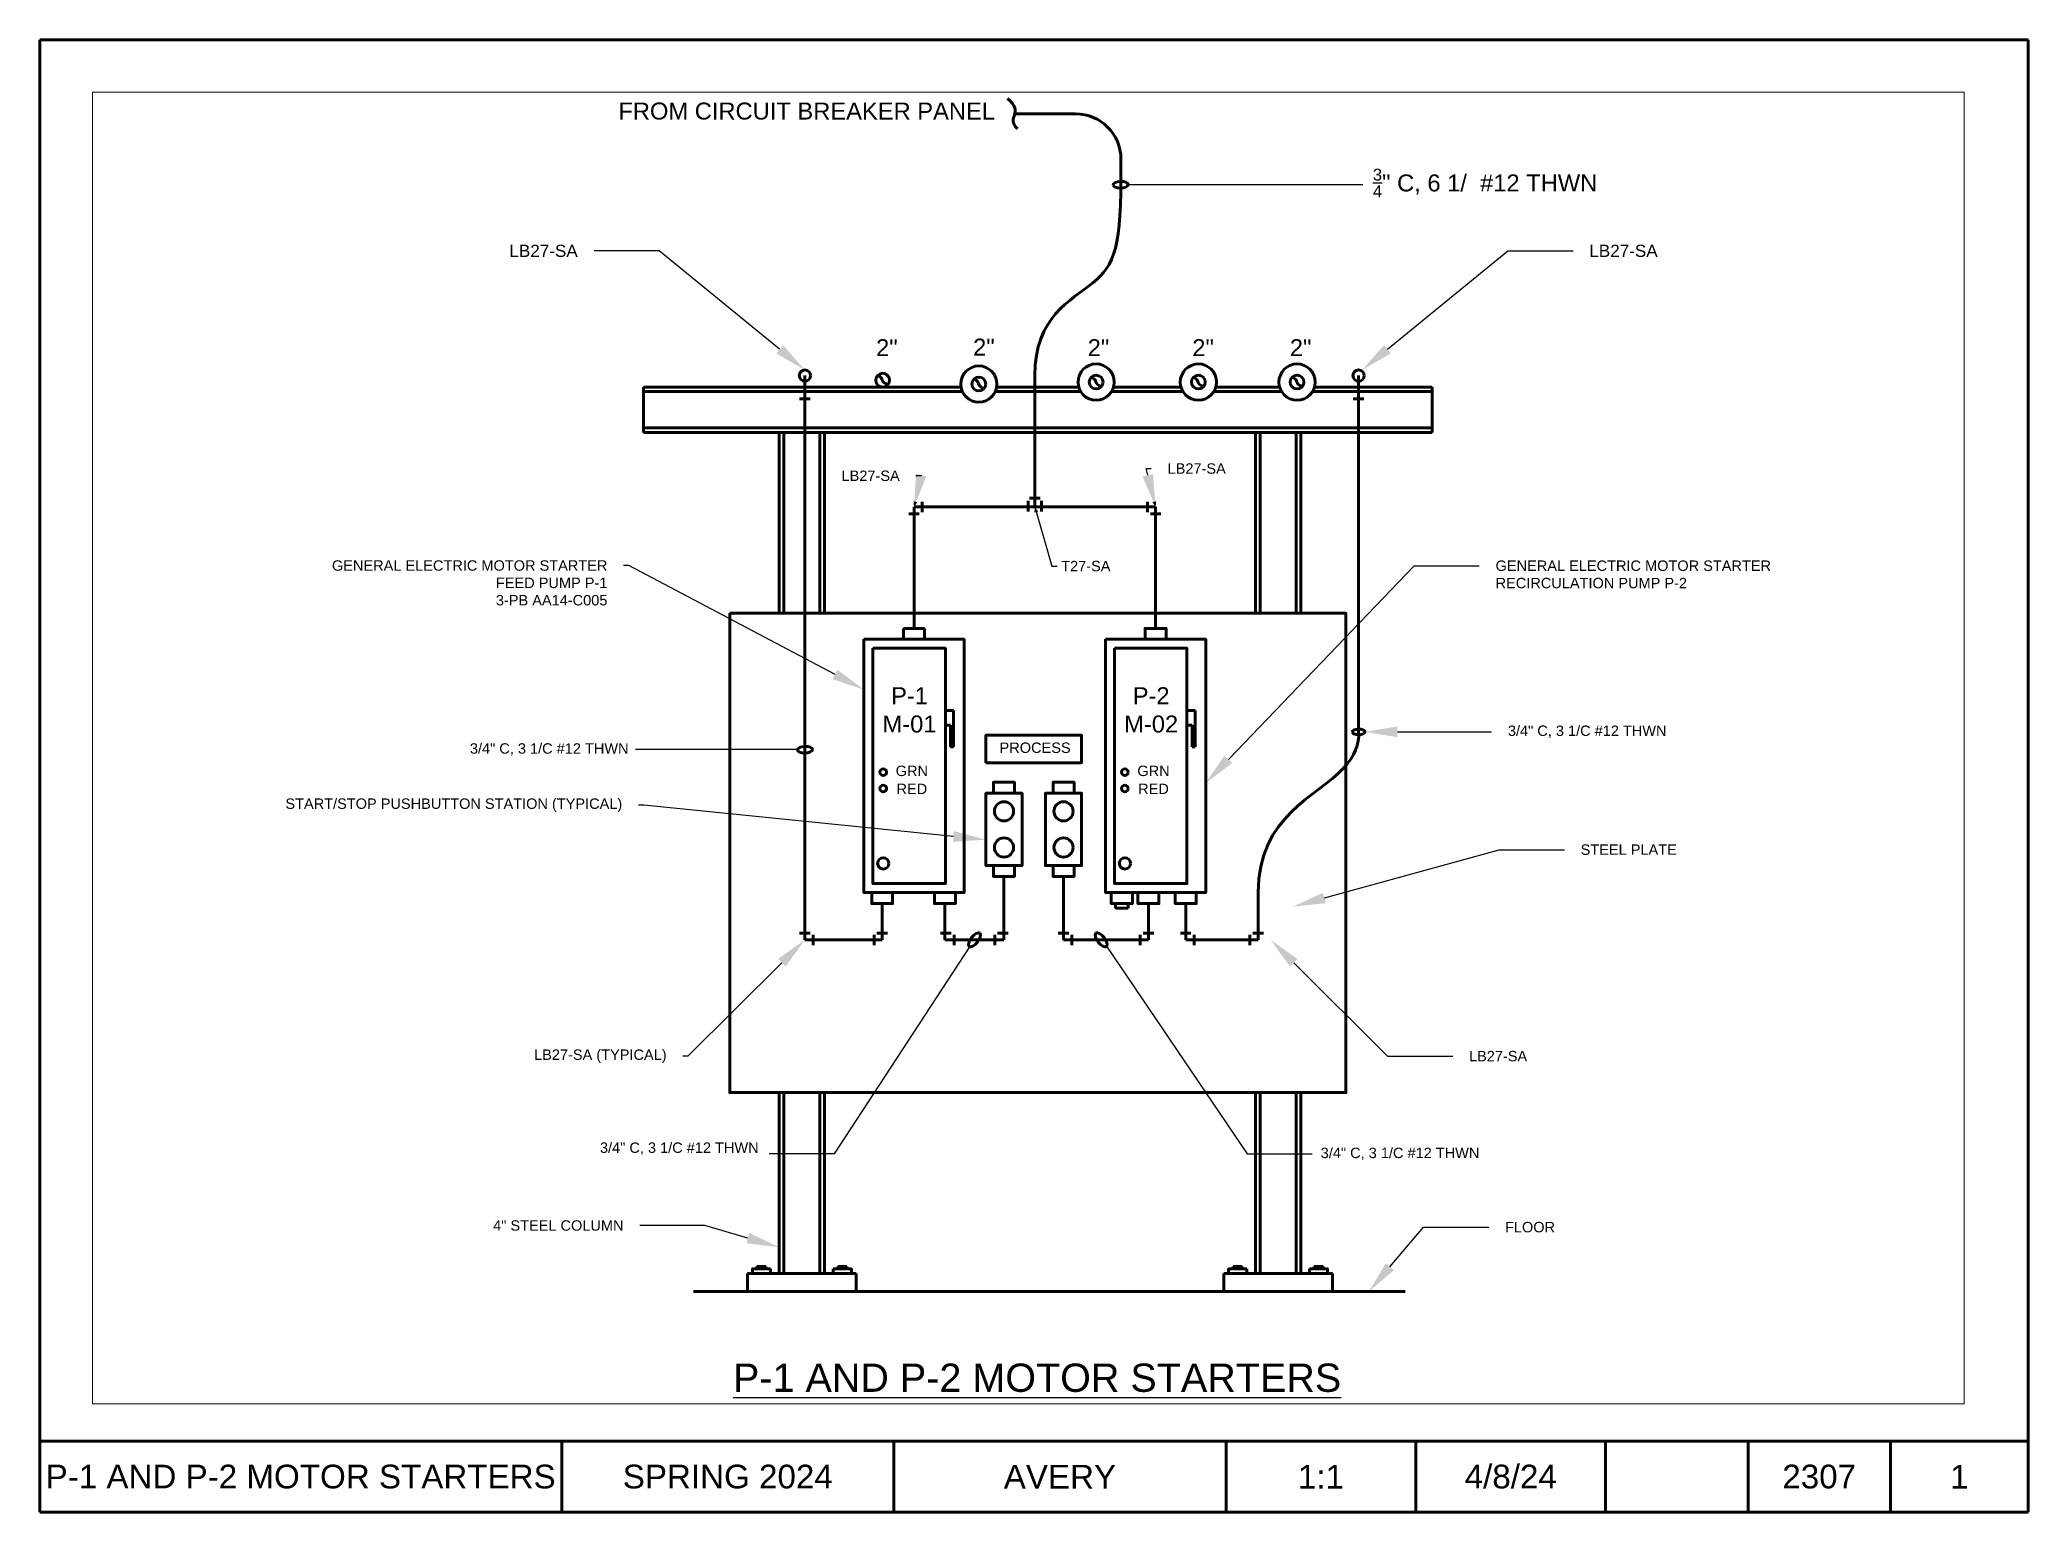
# Paper-space layout '1' of a CAD drawing. Header units: inches. Extents: x 0 to 10.5, y 0.1 to 7.8.
# The model-space entities are those that its viewports show. They can reach past a viewport. Long polylines and large blocks are cut down to what shows.
import ezdxf
from ezdxf import colors
from ezdxf.entities.mleader import LeaderData, LeaderLine
from ezdxf.math import Vec2, Vec3

# ---------------------------------------------------------------- set-up
doc = ezdxf.new("R2010")
doc.units = ezdxf.units.IN
doc.header["$MEASUREMENT"] = 0
for name, color, linetype, lineweight in [('Border', 5, 'Continuous', 80), ('Object', 1, 'Continuous', 60), ('Text', 7, 'Continuous', 30)]:
    doc.layers.add(name, color=color, linetype=linetype, lineweight=lineweight)
doc.layers.add('VP', color=8, linetype='Continuous', plot=False)
doc.styles.get("Standard").update_dxf_attribs({"font": 'arial.ttf'})

msp = doc.modelspace()

# ---------------------------------------------------------------- hatches: boundary and pattern name
at = {"layer": 'Object'}
h = msp.add_hatch(color=7, dxfattribs=at)
h.dxf.hatch_style = 1
h.paths.add_polyline_path([(152.904, 154.49), (152.904, 154.477), (152.954, 154.477), (152.954, 154.49)])
h = msp.add_hatch(color=7, dxfattribs=at)
h.dxf.hatch_style = 1
h.paths.add_polyline_path([(153.351, 154.49), (153.351, 154.477), (153.401, 154.477), (153.401, 154.49)])
h = msp.add_hatch(color=7, dxfattribs=at)
h.dxf.hatch_style = 1
h.paths.add_polyline_path([(155.535, 154.49), (155.535, 154.477), (155.585, 154.477), (155.585, 154.49)])
h = msp.add_hatch(color=7, dxfattribs=at)
h.dxf.hatch_style = 1
h.paths.add_polyline_path([(155.982, 154.49), (155.982, 154.477), (156.032, 154.477), (156.032, 154.49)])

# ---------------------------------------------------------------- linework, layer by layer
for p, q in [((154.665, 160.86), (154.328, 160.86)), ((154.915, 160.578), (154.915, 160.61)), ((153.169, 156.296), (153.169, 159.414)), ((154.439, 158.688), (154.439, 159.415)), ((156.228, 157.445), (156.228, 159.414)), ((152.277, 159.1), (152.277, 159.35)), ((154.031, 159.35), (152.277, 159.35)), ((153.277, 159.325), (152.277, 159.325)), ((153.277, 159.325), (154.039, 159.325)), ((154.22, 159.325), (154.693, 159.325)), ((154.682, 159.35), (154.228, 159.35)), ((154.862, 159.325), (155.258, 159.325)), ((155.247, 159.35), (154.874, 159.35)), ((155.427, 159.325), (155.804, 159.325)), ((155.634, 159.35), (155.439, 159.35)), ((155.634, 159.35), (155.792, 159.35)), ((155.973, 159.325), (156.634, 159.325)), ((155.984, 159.35), (156.634, 159.35)), ((156.634, 159.1), (156.634, 159.35)), ((153.14, 159.285), (153.198, 159.285)), ((156.199, 159.285), (156.257, 159.285)), ((152.277, 159.125), (155.634, 159.125)), ((152.277, 159.1), (153.277, 159.1)), ((153.027, 159.1), (153.027, 158.1)), ((153.052, 159.1), (153.052, 158.1)), ((153.252, 158.1), (153.252, 159.1)), ((153.277, 158.1), (153.277, 159.1)), ((156.634, 159.1), (153.277, 159.1)), ((156.634, 159.125), (155.634, 159.125)), ((155.659, 159.1), (155.659, 158.1)), ((155.684, 159.1), (155.684, 158.1)), ((155.884, 158.1), (155.884, 159.1)), ((155.909, 158.1), (155.909, 159.1)), ((153.743, 158.65), (153.801, 158.65)), ((153.772, 158.017), (153.772, 158.688)), ((153.772, 158.688), (155.107, 158.688)), ((153.817, 158.717), (153.817, 158.659)), ((154.402, 158.663), (154.402, 158.721)), ((154.468, 158.737), (154.41, 158.737)), ((154.41, 158.737), (154.468, 158.737)), ((154.477, 158.663), (154.477, 158.721)), ((155.061, 158.717), (155.061, 158.659)), ((155.061, 158.659), (155.061, 158.717)), ((155.136, 158.65), (155.078, 158.65)), ((155.107, 158.688), (155.107, 158.017)), ((153.714, 157.957), (153.714, 158.017)), ((153.714, 158.017), (153.83, 158.017)), ((153.83, 158.017), (153.83, 157.957)), ((153.991, 157.563), (153.945, 157.563)), ((153.945, 157.563), (153.945, 157.463)), ((153.991, 157.363), (153.991, 157.563)), ((155.326, 157.563), (155.28, 157.563)), ((155.28, 157.563), (155.28, 157.463)), ((155.326, 157.363), (155.326, 157.563)), ((153.945, 157.482), (153.974, 157.482)), ((153.974, 157.482), (153.974, 157.363)), ((155.28, 157.482), (155.309, 157.482)), ((155.309, 157.482), (155.309, 157.363)), ((153.974, 157.363), (153.991, 157.363)), ((155.309, 157.363), (155.326, 157.363)), ((154.269, 156.296), (154.269, 156.646)), ((154.598, 156.296), (154.598, 156.646)), ((155.673, 156.296), (155.673, 156.557)), ((153.596, 156.496), (153.596, 156.296)), ((153.943, 156.496), (153.943, 156.296)), ((154.886, 156.496), (154.886, 156.471)), ((154.886, 156.471), (154.955, 156.471)), ((154.955, 156.496), (154.955, 156.471)), ((155.067, 156.296), (155.067, 156.496)), ((155.273, 156.296), (155.273, 156.496)), ((153.14, 156.333), (153.198, 156.333)), ((153.625, 156.333), (153.567, 156.333)), ((153.919, 156.333), (153.977, 156.333)), ((154.293, 156.333), (154.234, 156.333)), ((154.569, 156.333), (154.627, 156.333)), ((155.096, 156.333), (155.038, 156.333)), ((155.244, 156.333), (155.302, 156.333)), ((155.702, 156.333), (155.644, 156.333)), ((153.596, 156.296), (153.169, 156.296)), ((153.214, 156.266), (153.214, 156.324)), ((153.551, 156.266), (153.551, 156.324)), ((153.943, 156.296), (154.269, 156.296)), ((153.993, 156.266), (153.993, 156.324)), ((154.218, 156.266), (154.218, 156.324)), ((155.067, 156.296), (154.598, 156.296)), ((154.643, 156.266), (154.643, 156.324)), ((155.022, 156.266), (155.022, 156.324)), ((155.273, 156.296), (155.673, 156.296)), ((155.319, 156.266), (155.319, 156.324)), ((155.627, 156.266), (155.627, 156.324)), ((153.027, 154.452), (153.027, 155.452)), ((153.052, 154.452), (153.052, 155.452)), ((153.252, 155.452), (153.252, 154.452)), ((153.277, 155.452), (153.277, 154.452)), ((155.659, 154.452), (155.659, 155.452)), ((155.684, 154.452), (155.684, 155.452)), ((155.884, 155.452), (155.884, 154.452)), ((155.909, 155.452), (155.909, 154.452)), ((152.954, 154.49), (152.904, 154.49)), ((152.904, 154.49), (152.904, 154.477)), ((152.954, 154.477), (152.954, 154.49)), ((153.351, 154.49), (153.401, 154.49)), ((153.351, 154.477), (153.351, 154.49)), ((153.401, 154.49), (153.401, 154.477)), ((155.585, 154.49), (155.535, 154.49)), ((155.535, 154.49), (155.535, 154.477)), ((155.585, 154.477), (155.585, 154.49)), ((155.982, 154.49), (156.032, 154.49)), ((155.982, 154.477), (155.982, 154.49)), ((156.032, 154.49), (156.032, 154.477)), ((152.554, 154.352), (156.485, 154.352)), ((152.852, 154.352), (152.852, 154.452)), ((152.852, 154.452), (153.452, 154.452)), ((153.452, 154.452), (153.452, 154.352)), ((155.484, 154.352), (155.484, 154.452)), ((155.484, 154.452), (156.084, 154.452)), ((156.084, 154.452), (156.084, 154.352))]:
    msp.add_line(p, q, dxfattribs=at)
at = {"layer": 'Object', "linetype": 'ByBlock', "lineweight": -2}
for p, q in [((154.533, 158.36), (154.562, 158.36)), ((152.794, 157.347), (152.766, 157.347)), ((153.331, 155.113), (152.971, 155.113)), ((155.612, 155.113), (155.972, 155.113))]:
    msp.add_line(p, q, dxfattribs=at)
for points in [[(154.954, 160.47), (156.251, 160.47)], [(154.439, 158.688), (154.533, 158.36)], [(153.128, 157.347), (152.233, 157.347)], [(154.079, 156.258), (153.331, 155.113)], [(154.835, 156.26), (155.612, 155.113)]]:
    msp.add_lwpolyline(points, dxfattribs=at)
at = {"layer": 'Object'}
for points in [[(152.754, 158.1), (156.158, 158.1), (156.158, 155.452), (152.754, 155.452)], [(153.495, 157.957), (154.049, 157.957), (154.049, 156.557), (153.495, 156.557)], [(153.545, 157.907), (153.945, 157.907), (153.945, 156.607), (153.545, 156.607)], [(154.83, 157.957), (155.384, 157.957), (155.384, 156.557), (154.83, 156.557)], [(154.88, 157.907), (155.28, 157.907), (155.28, 156.607), (154.88, 156.607)], [(154.169, 157.274), (154.698, 157.274), (154.698, 157.426), (154.169, 157.426)], [(154.169, 156.906), (154.169, 157.106), (154.369, 157.106), (154.369, 156.906), (154.369, 156.706), (154.169, 156.706)], [(154.498, 156.906), (154.498, 157.106), (154.698, 157.106), (154.698, 156.906), (154.698, 156.706), (154.498, 156.706)], [(152.979, 154.477), (152.879, 154.477), (152.879, 154.452), (152.979, 154.452)], [(153.326, 154.477), (153.426, 154.477), (153.426, 154.452), (153.326, 154.452)], [(155.61, 154.477), (155.51, 154.477), (155.51, 154.452), (155.61, 154.452)], [(155.957, 154.477), (156.057, 154.477), (156.057, 154.452), (155.957, 154.452)]]:
    msp.add_lwpolyline(points, close=True, dxfattribs=at)
for points in [[(155.049, 157.957), (155.049, 158.017), (155.165, 158.017), (155.165, 157.957)], [(154.211, 157.106), (154.211, 157.167), (154.327, 157.167), (154.327, 157.106)], [(154.54, 157.106), (154.54, 157.167), (154.656, 157.167), (154.656, 157.106)], [(154.211, 156.706), (154.211, 156.646), (154.327, 156.646), (154.327, 156.706)], [(154.54, 156.706), (154.54, 156.646), (154.656, 156.646), (154.656, 156.706)], [(153.538, 156.557), (153.538, 156.496), (153.654, 156.496), (153.654, 156.557)], [(153.885, 156.557), (153.885, 156.496), (154.001, 156.496), (154.001, 156.557)], [(154.862, 156.557), (154.862, 156.496), (154.979, 156.496), (154.979, 156.557)], [(155.009, 156.557), (155.009, 156.496), (155.125, 156.496), (155.125, 156.557)], [(155.215, 156.557), (155.215, 156.496), (155.331, 156.496), (155.331, 156.557)]]:
    msp.add_lwpolyline(points, dxfattribs=at)
for centre, radius in [((153.169, 159.414), 0.0312), ((153.599, 159.388), 0.0383), ((154.13, 159.367), 0.1), ((154.13, 159.367), 0.0383), ((154.778, 159.378), 0.1), ((154.778, 159.378), 0.0383), ((155.343, 159.378), 0.1), ((155.343, 159.378), 0.0383), ((155.888, 159.378), 0.1), ((155.888, 159.378), 0.0383), ((156.228, 159.414), 0.0312), ((153.602, 157.222), 0.0186), ((154.937, 157.222), 0.0186), ((153.602, 157.132), 0.0186), ((154.937, 157.132), 0.0186), ((154.269, 157.006), 0.0531), ((154.598, 157.006), 0.0531), ((154.269, 156.806), 0.0531), ((154.598, 156.806), 0.0531), ((153.602, 156.718), 0.0312), ((154.937, 156.718), 0.0312)]:
    msp.add_circle(centre, radius, dxfattribs=at)
msp.add_arc((154.665, 160.61), 0.25, 0, 90, dxfattribs=at)
for centre, major_axis in [((154.913, 160.468), (-0.0413, -0.0011)), ((156.228, 157.445), (-0.0349, -0.0009)), ((153.169, 157.346), (-0.0413, -0.0011)), ((154.106, 156.296), (0.0292, 0.0363))]:
    msp.add_ellipse(centre, major_axis=major_axis, ratio=0.44507, dxfattribs=at)
at = {"layer": 'Object', "extrusion": (0, 0, -1)}
msp.add_ellipse((154.806, 156.296), major_axis=(-0.0292, 0.0363), ratio=0.44507, dxfattribs=at)
at = {"layer": 'Object'}
for points in [[(154.343, 160.777), (154.275, 160.845), (154.387, 160.862), (154.288, 160.945)], [(154.439, 159.415), (154.439, 159.737), (154.84, 159.922), (154.92, 160.123), (154.915, 160.578)], [(153.572, 159.415), (153.612, 159.397), (153.581, 159.378), (153.628, 159.364)], [(154.751, 159.405), (154.791, 159.387), (154.761, 159.368), (154.808, 159.354)], [(155.316, 159.405), (155.356, 159.387), (155.325, 159.368), (155.373, 159.354)], [(155.861, 159.405), (155.902, 159.387), (155.871, 159.368), (155.918, 159.354)], [(154.103, 159.395), (154.143, 159.376), (154.113, 159.358), (154.16, 159.343)], [(156.228, 157.662), (156.228, 157.662), (156.228, 157.662), (156.228, 157.662)]]:
    msp.add_open_spline(points, degree=3, dxfattribs=at)
msp.add_open_spline([(155.673, 156.557), (155.673, 156.981), (156.124, 157.125), (156.235, 157.379), (156.228, 157.445)], degree=3, knots=[0, 0, 0, 0, 1, 1.384814, 1.384814, 1.384814, 1.384814], dxfattribs=at)
for points in [[(153.79, 158.714), (153.772, 158.688), (153.769, 158.719)], [(154.437, 158.657), (154.439, 158.688), (154.458, 158.663)], [(155.089, 158.714), (155.107, 158.688), (155.11, 158.719)]]:
    msp.add_solid(points, dxfattribs=at)

# ---------------------------------------------------------------- texts
at = {"layer": 'Text'}
for s, width, heights, insert, char_height, attachment_point in [('FROM CIRCUIT BREAKER PANEL', 2.28662, [0.305], (153.179, 160.875), 0.09375, 5), ('\\A1;{\\H0.7x;\\S3/4;}" C, 6 1/  #12 THWN', 1.7221, [0], (156.307, 160.557), 0.09375, 1), ('2"', 0.14689, [0.305], (153.622, 159.568), 0.0938, 5), ('2"', 0.14689, [0.305], (154.158, 159.571), 0.0938, 5), ('2"', 0.14689, [0.305], (154.791, 159.568), 0.0938, 5), ('2"', 0.14689, [0.305], (155.369, 159.568), 0.0938, 5), ('2"', 0.14689, [0.305], (155.908, 159.568), 0.0938, 5), ('P-1\\PM-01', 1.01882, [1.092], (153.747, 157.566), 0.0938, 5), ('P-2\\PM-02', 1.01882, [1.092], (155.082, 157.566), 0.0938, 5), ('PROCESS', 0.35074, [0], (154.441, 157.357), 0.0575, 5), ('GRN', 0.35074, [0], (153.76, 157.229), 0.0575, 5), ('GRN', 0.35074, [0], (155.095, 157.229), 0.0575, 5), ('RED', 0.35074, [0], (153.76, 157.13), 0.0575, 5), ('RED', 0.35074, [0], (155.095, 157.13), 0.0575, 5), ('{\\LP-1 AND P-2 MOTOR STARTERS}', 3.98102, [0.715], (154.452, 153.875), 0.1563, 5)]:
    msp.add_mtext_dynamic_manual_height_columns(s, width=width, gutter_width=0.469, heights=heights, dxfattribs=dict(at, insert=insert, char_height=char_height, attachment_point=attachment_point))
at = {"layer": 'Text', "char_height": 0.0575}
for s, insert, attachment_point in [('T27-SA', (154.585, 158.39), 1), ('3/4" C, 3 1/C #12 THWN', (152.195, 157.382), 3), ('3/4" C, 3 1/C #12 THWN', (152.037, 155.176), 1), ('3/4" C, 3 1/C #12 THWN', (156.019, 155.147), 1)]:
    msp.add_mtext(s, dxfattribs=dict(at, insert=insert, attachment_point=attachment_point))

# ---------------------------------------------------------------- leaders
at = {"layer": 'Text'}
ml = msp.add_multileader_mtext('Standard', dxfattribs=at)
ml.set_content('LB27-SA', color=256)
ml.set_leader_properties()
ml.build(insert=Vec2(0, 0))
ml.multileader.update_dxf_attribs({"dogleg_length": 0.36, "arrow_head_size": 0.18})
ctx = ml.context
ctx.base_point, ctx.char_height, ctx.arrow_head_size, ctx.landing_gap_size, ctx.plane_origin = Vec3(151.453, 160.103), 0.0675, 0.18, 0.09, Vec3(153.169, 159.445)
ctx.text_align_type = 2
notes = []
notes.append((ctx, [(0, (1, 1, 0), (152.364, 160.103), (-1, 0), 0.36, [(0, [(153.169, 159.445)], 0, [])])]))
ctx.mtext.insert, ctx.mtext.alignment, ctx.mtext.flow_direction = Vec3(151.914, 160.137), 3, 5
ml = msp.add_multileader_mtext('Standard', dxfattribs=at)
ml.set_content('LB27-SA', color=256)
ml.set_leader_properties()
ml.build(insert=Vec2(0, 0))
ml.multileader.update_dxf_attribs({"dogleg_length": 0.36, "arrow_head_size": 0.18})
ctx = ml.context
ctx.base_point, ctx.char_height, ctx.arrow_head_size, ctx.landing_gap_size, ctx.plane_origin = Vec3(157.413, 160.103), 0.0675, 0.18, 0.09, Vec3(156.248, 159.445)
notes.append((ctx, [(0, (1, 1, 0), (157.053, 160.103), (1, 0), 0.36, [(0, [(156.248, 159.445)], 0, [])])]))
ctx.mtext.insert, ctx.mtext.flow_direction = Vec3(157.503, 160.137), 5
ml = msp.add_multileader_mtext('Standard', dxfattribs=at)
ml.set_content('LB27-SA', color=256)
ml.set_leader_properties()
ml.build(insert=Vec2(0, 0))
ml.multileader.update_dxf_attribs({"dogleg_length": 0.36, "arrow_head_size": 0.18})
ctx = ml.context
ctx.base_point, ctx.char_height, ctx.arrow_head_size, ctx.landing_gap_size, ctx.plane_origin = Vec3(153.287, 158.86), 0.0575, 0.18, 0.09, Vec3(153.772, 158.688)
ctx.text_align_type = 2
notes.append((ctx, [(0, (1, 1, 0), (153.811, 158.86), (-1, 0), 0.0284, [(0, [(153.772, 158.688)], 0, [])])]))
ctx.mtext.insert, ctx.mtext.alignment, ctx.mtext.flow_direction = Vec3(153.693, 158.889), 3, 5
ml = msp.add_multileader_mtext('Standard', dxfattribs=at)
ml.set_content('LB27-SA', color=256)
ml.set_leader_properties()
ml.build(insert=Vec2(0, 0))
ml.multileader.update_dxf_attribs({"dogleg_length": 0.36, "arrow_head_size": 0.18})
ctx = ml.context
ctx.base_point, ctx.char_height, ctx.arrow_head_size, ctx.landing_gap_size, ctx.plane_origin = Vec3(155.083, 158.9), 0.0575, 0.18, 0.09, Vec3(155.107, 158.688)
notes.append((ctx, [(0, (1, 1, 0), (155.054, 158.9), (1, 0), 0.0284, [(0, [(155.107, 158.688)], 0, [])])]))
ctx.mtext.insert, ctx.mtext.flow_direction = Vec3(155.173, 158.929), 5
ml = msp.add_multileader_mtext('Standard', dxfattribs=at)
ml.set_content('GENERAL ELECTRIC MOTOR STARTER\\PFEED PUMP P-1\\P3-PB AA14-C005', color=256)
ml.set_leader_properties()
ml.build(insert=Vec2(0, 0))
ml.multileader.update_dxf_attribs({"dogleg_length": 0.0284, "arrow_head_size": 0.18})
ctx = ml.context
ctx.base_point, ctx.char_height, ctx.arrow_head_size, ctx.landing_gap_size, ctx.plane_origin = Vec3(150.471, 158.364), 0.0575, 0.18, 0.09, Vec3(153.495, 157.678)
ctx.text_align_type = 2
notes.append((ctx, [(0, (1, 1, 0), (152.196, 158.364), (-1, 0), 0.0284, [(0, [(153.495, 157.678)], 0, [])])]))
ctx.mtext.insert, ctx.mtext.alignment, ctx.mtext.flow_direction = Vec3(152.078, 158.393), 3, 5
ml = msp.add_multileader_mtext('Standard', dxfattribs=at)
ml.set_content('GENERAL ELECTRIC MOTOR STARTER\\PRECIRCULATION PUMP P-2', color=256)
ml.set_leader_properties()
ml.build(insert=Vec2(0, 0))
ml.multileader.update_dxf_attribs({"dogleg_length": 0.36, "arrow_head_size": 0.18})
ctx = ml.context
ctx.base_point, ctx.char_height, ctx.arrow_head_size, ctx.landing_gap_size, ctx.plane_origin = Vec3(156.895, 158.362), 0.0575, 0.18, 0.09, Vec3(155.384, 157.163)
notes.append((ctx, [(0, (1, 1, 0), (156.535, 158.362), (1, 0), 0.36, [(0, [(155.384, 157.163)], 0, [])])]))
ctx.mtext.insert, ctx.mtext.flow_direction = Vec3(156.985, 158.392), 5
ml = msp.add_multileader_mtext('Standard', dxfattribs=at)
ml.set_content('3/4" C, 3 1/C #12 THWN', color=256)
ml.set_leader_properties()
ml.build(insert=Vec2(0, 0))
ml.multileader.update_dxf_attribs({"dogleg_length": 0.36, "arrow_head_size": 0.18})
ctx = ml.context
ctx.base_point, ctx.char_height, ctx.arrow_head_size, ctx.landing_gap_size, ctx.plane_origin = Vec3(156.963, 157.445), 0.0575, 0.18, 0.09, Vec3(156.247, 157.445)
notes.append((ctx, [(0, (1, 1, 0), (156.603, 157.445), (1, 0), 0.36, [(0, [(156.263, 157.445)], 0, [])])]))
ctx.mtext.insert, ctx.mtext.flow_direction = Vec3(157.053, 157.48), 5
ml = msp.add_multileader_mtext('Standard', dxfattribs=at)
ml.set_content('START/STOP PUSHBUTTON STATION (TYPICAL)', color=256)
ml.set_leader_properties()
ml.build(insert=Vec2(0, 0))
ml.multileader.update_dxf_attribs({"dogleg_length": 0.0284, "arrow_head_size": 0.18})
ctx = ml.context
ctx.base_point, ctx.char_height, ctx.arrow_head_size, ctx.landing_gap_size, ctx.plane_origin = Vec3(150.216, 157.04), 0.0575, 0.18, 0.09, Vec3(154.169, 156.849)
ctx.text_align_type = 2
notes.append((ctx, [(0, (1, 1, 0), (152.279, 157.04), (-1, 0), 0.0284, [(0, [(154.169, 156.849)], 0, [])])]))
ctx.mtext.insert, ctx.mtext.alignment, ctx.mtext.flow_direction = Vec3(152.16, 157.077), 3, 5
ml = msp.add_multileader_mtext('Standard', dxfattribs=at)
ml.set_content('STEEL PLATE', color=256)
ml.set_leader_properties()
ml.build(insert=Vec2(0, 0))
ml.multileader.update_dxf_attribs({"dogleg_length": 0.36, "arrow_head_size": 0.18})
ctx = ml.context
ctx.base_point, ctx.char_height, ctx.arrow_head_size, ctx.landing_gap_size, ctx.plane_origin = Vec3(157.365, 156.794), 0.0575, 0.18, 0.09, Vec3(155.866, 156.479)
notes.append((ctx, [(0, (1, 1, 0), (157.005, 156.794), (1, 0), 0.36, [(0, [(155.866, 156.479)], 0, [])])]))
ctx.mtext.insert, ctx.mtext.flow_direction = Vec3(157.455, 156.823), 5
ml = msp.add_multileader_mtext('Standard', dxfattribs=at)
ml.set_content('LB27-SA (TYPICAL)', color=256)
ml.set_leader_properties()
ml.build(insert=Vec2(0, 0))
ml.multileader.update_dxf_attribs({"dogleg_length": 0.0284, "arrow_head_size": 0.18})
ctx = ml.context
ctx.base_point, ctx.char_height, ctx.arrow_head_size, ctx.landing_gap_size, ctx.plane_origin = Vec3(151.592, 155.653), 0.0575, 0.18, 0.09, Vec3(153.169, 156.296)
ctx.text_align_type = 2
notes.append((ctx, [(0, (1, 1, 0), (152.523, 155.653), (-1, 0), 0.0284, [(0, [(153.169, 156.296)], 0, [])])]))
ctx.mtext.insert, ctx.mtext.alignment, ctx.mtext.flow_direction = Vec3(152.405, 155.69), 3, 5
ml = msp.add_multileader_mtext('Standard', dxfattribs=at)
ml.set_content('LB27-SA', color=256)
ml.set_leader_properties()
ml.build(insert=Vec2(0, 0))
ml.multileader.update_dxf_attribs({"dogleg_length": 0.36, "arrow_head_size": 0.18})
ctx = ml.context
ctx.base_point, ctx.char_height, ctx.arrow_head_size, ctx.landing_gap_size, ctx.plane_origin = Vec3(156.748, 155.653), 0.0575, 0.18, 0.09, Vec3(155.742, 156.296)
notes.append((ctx, [(0, (1, 1, 0), (156.388, 155.653), (1, 0), 0.36, [(0, [(155.742, 156.296)], 0, [])])]))
ctx.mtext.insert, ctx.mtext.flow_direction = Vec3(156.838, 155.682), 5
ml = msp.add_multileader_mtext('Standard', dxfattribs=at)
ml.set_content('4" STEEL COLUMN', color=256)
ml.set_leader_properties()
ml.build(insert=Vec2(0, 0))
ml.multileader.update_dxf_attribs({"dogleg_length": 0.36, "arrow_head_size": 0.18})
ctx = ml.context
ctx.base_point, ctx.char_height, ctx.arrow_head_size, ctx.landing_gap_size, ctx.plane_origin = Vec3(151.365, 154.717), 0.0575, 0.18, 0.09, Vec3(153.027, 154.597)
ctx.text_align_type = 2
notes.append((ctx, [(0, (1, 1, 0), (152.617, 154.717), (-1, 0), 0.36, [(0, [(153.027, 154.597)], 0, [])])]))
ctx.mtext.insert, ctx.mtext.alignment, ctx.mtext.flow_direction = Vec3(152.167, 154.746), 3, 5
ml = msp.add_multileader_mtext('Standard', dxfattribs=at)
ml.set_content('FLOOR', color=256)
ml.set_leader_properties()
ml.build(insert=Vec2(0, 0))
ml.multileader.update_dxf_attribs({"dogleg_length": 0.36, "arrow_head_size": 0.18})
ctx = ml.context
ctx.base_point, ctx.char_height, ctx.arrow_head_size, ctx.landing_gap_size, ctx.plane_origin = Vec3(156.947, 154.708), 0.0575, 0.18, 0.09, Vec3(156.285, 154.352)
notes.append((ctx, [(0, (1, 1, 0), (156.587, 154.708), (1, 0), 0.36, [(0, [(156.285, 154.352)], 0, [])])]))
ctx.mtext.insert, ctx.mtext.flow_direction = Vec3(157.037, 154.737), 5
for ctx, leaders in notes:
    for number, flags, end, landing, length, lines in leaders:
        leader = LeaderData()
        leader.index, (leader.has_last_leader_line, leader.has_dogleg_vector, leader.attachment_direction) = number, flags
        leader.last_leader_point, leader.dogleg_vector, leader.dogleg_length = Vec3(end), Vec3(landing), length
        for number, points, colour, breaks in lines:
            line = LeaderLine()
            line.index, line.vertices, line.color, line.breaks = number, Vec3.list(points), colors.encode_raw_color(colour), breaks
            leader.lines.append(line)
        ctx.leaders.append(leader)

psp = doc.layouts.new('1')

# ---------------------------------------------------------------- linework, layer by layer
at = {"layer": 'Border'}
for p, q in [((0.008, 0.053), (0.008, 7.812)), ((0.008, 7.812), (10.484, 7.812)), ((10.484, 7.812), (10.484, 0.053)), ((0.008, 0.428), (10.484, 0.428)), ((2.758, 0.053), (2.758, 0.428)), ((4.508, 0.053), (4.508, 0.428)), ((6.258, 0.053), (6.258, 0.428)), ((7.258, 0.053), (7.258, 0.428)), ((8.258, 0.053), (8.258, 0.428)), ((9.008, 0.053), (9.008, 0.428)), ((9.758, 0.053), (9.758, 0.428)), ((0.008, 0.053), (10.484, 0.053))]:
    psp.add_line(p, q, dxfattribs=at)

# ---------------------------------------------------------------- texts
at = {"layer": 'Text', "char_height": 0.125, "attachment_point": 5}
for s, width, insert in [('P-1 AND P-2 MOTOR STARTERS', 2.75, (1.383, 0.24)), ('SPRING 2024', 1.75, (3.633, 0.24)), ('AVERY', 1.75, (5.383, 0.24)), ('1:1', 1, (6.758, 0.24)), ('4/8/24', 1, (7.758, 0.24)), ('2307', 0.75, (9.383, 0.24)), ('1', 0.7258, (10.121, 0.24))]:
    psp.add_mtext_dynamic_manual_height_columns(s, width=width, gutter_width=0.625, heights=[0], dxfattribs=dict(at, insert=insert))

# ---------------------------------------------------------------- viewports
at = {"layer": 'VP'}
psp.add_viewport(center=(5.216, 4.08), size=(9.861, 6.91206), view_center_point=(154.403, 157.356), view_height=7.24854, dxfattribs=at)

doc.saveas('drawing.dxf')
